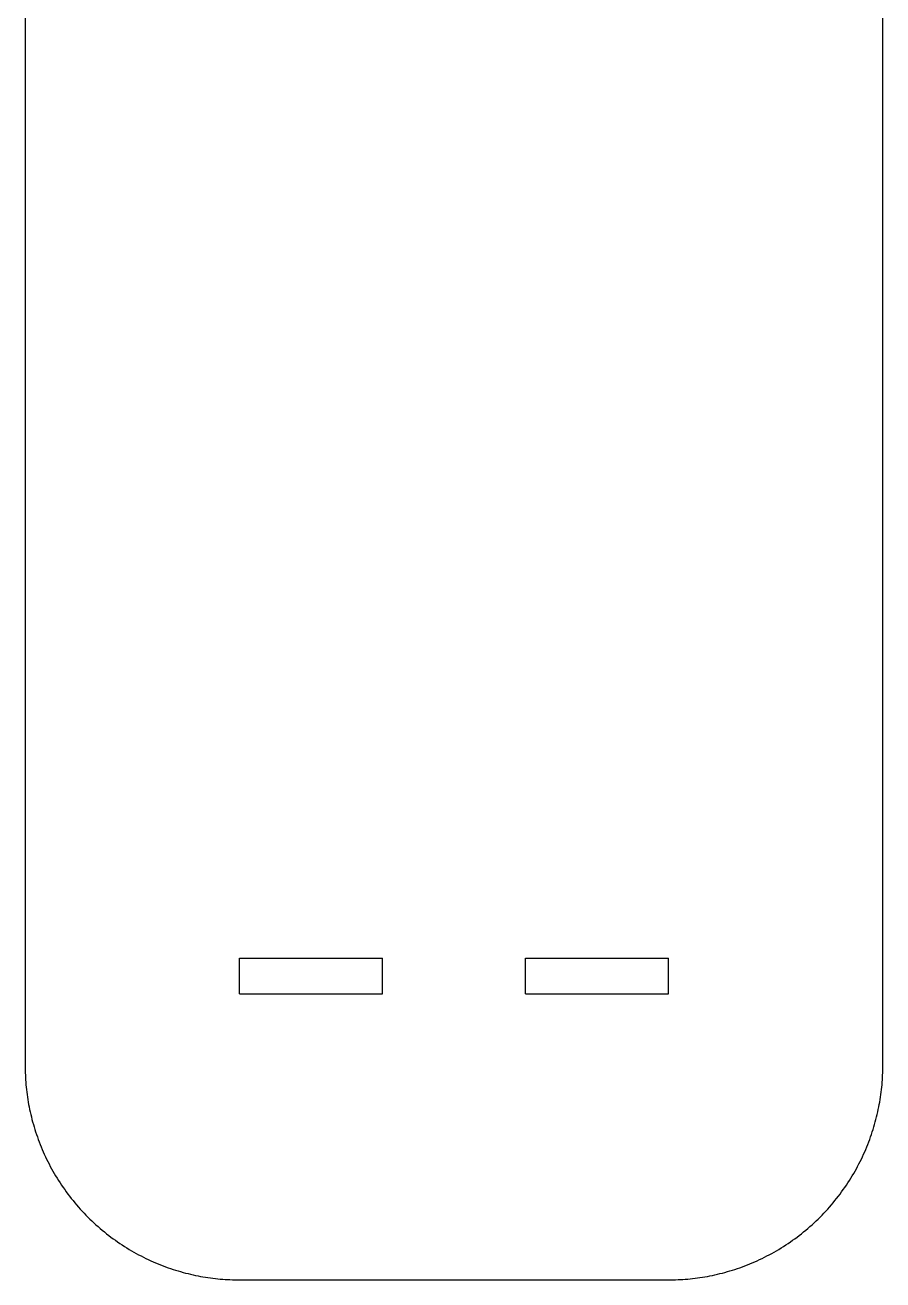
# Model space of a CAD drawing. Header units: inches. Extents: x 126 to 186, y 0 to 60.
# Drawn here: x 144.09 to 156.09, y 22.25 to 39.81 of the extents above; entities that cross this region are included whole.
import ezdxf

# ---------------------------------------------------------------- set-up
doc = ezdxf.new("R2010")
doc.units = ezdxf.units.IN
doc.header["$LTSCALE"] = 100
doc.header["$MEASUREMENT"] = 0
doc.layers.add('Make2D$Visible$Curves', color=18, linetype='Continuous', true_color=0x000000)

msp = doc.modelspace()

# ---------------------------------------------------------------- linework, layer by layer
at = {"layer": 'Make2D$Visible$Curves', "color": 18, "lineweight": -3, "true_color": 0x000000}
for points in [[(144.089, 55.254), (144.089, 40.254), (144.089, 25.254)], [(156.089, 25.254), (156.089, 40.254), (156.089, 55.254)], [(147.089, 26.254), (147.089, 26.504), (147.089, 26.754)], [(147.089, 26.754), (148.089, 26.754), (149.089, 26.754)], [(149.089, 26.254), (149.089, 26.504), (149.089, 26.754)], [(151.089, 26.254), (151.089, 26.504), (151.089, 26.754)], [(151.089, 26.754), (152.089, 26.754), (153.089, 26.754)], [(153.089, 26.254), (153.089, 26.504), (153.089, 26.754)], [(147.089, 26.254), (148.089, 26.254), (149.089, 26.254)], [(151.089, 26.254), (152.089, 26.254), (153.089, 26.254)], [(147.089, 22.254), (150.089, 22.254), (153.089, 22.254)]]:
    msp.add_open_spline(points, degree=2, dxfattribs=at)
for points in [[(144.089, 25.254), (144.089, 22.254), (147.089, 22.254)], [(153.089, 22.254), (156.089, 22.254), (156.089, 25.254)]]:
    msp.add_rational_spline(points, [1, 0.707106781187, 1], degree=2, dxfattribs=at)

doc.saveas('drawing.dxf')
